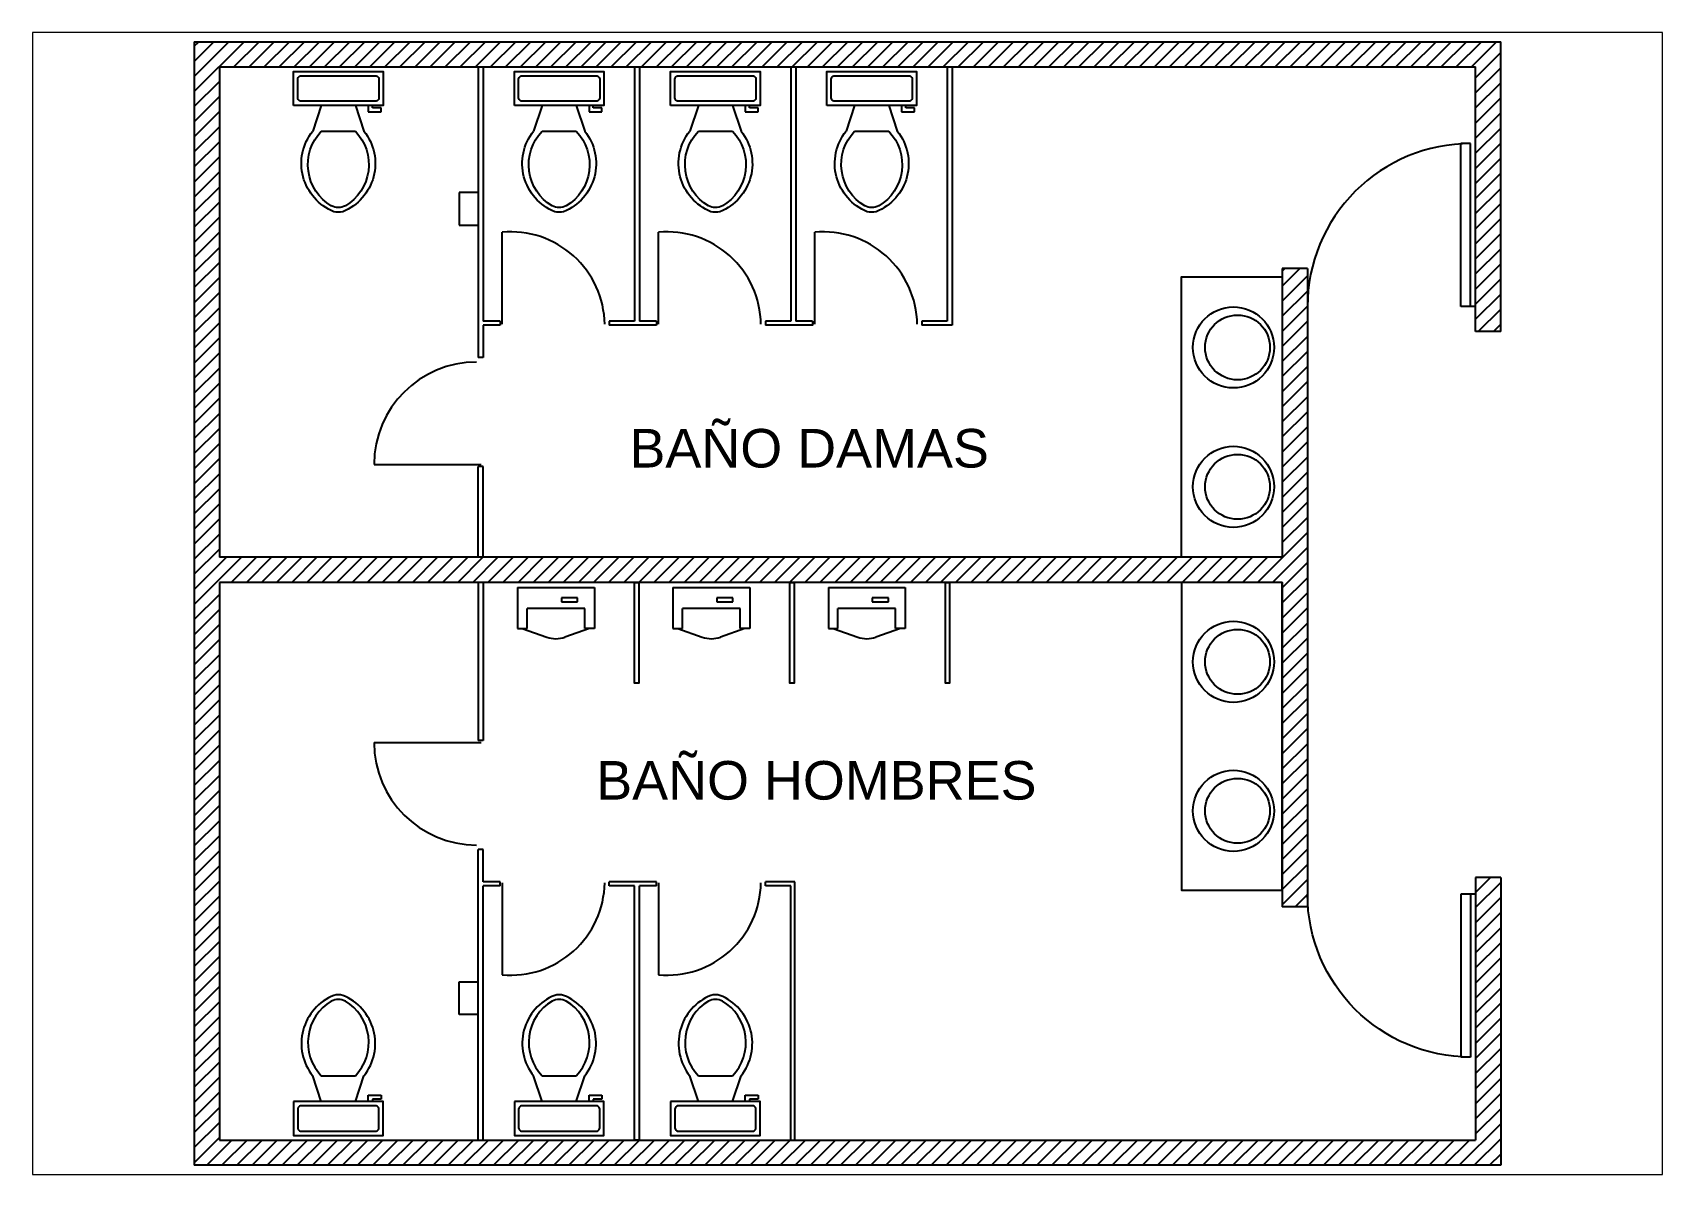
# Paper-space layout 'Layout1' of a CAD drawing. Extents: x 29 to 262, y 20 to 183.
# The model-space entities are those that its viewports show. They can reach past a viewport. Long polylines and large blocks are cut down to what shows.
import ezdxf

# ---------------------------------------------------------------- set-up
doc = ezdxf.new("R2010")
doc.units = 0
doc.layers.get('0').update_dxf_attribs({"linetype": 'CONTINUOUS'})
for name, color, linetype in [('A-MOBILIARIO_FIJO', 83, 'CONTINUOUS'), ('A-PUERTAS', 183, 'CONTINUOUS'), ('MURO', 7, 'CONTINUOUS'), ('ROTULO', 1, 'CONTINUOUS')]:
    doc.layers.add(name, color=color, linetype=linetype)
doc.styles.get("Standard").update_dxf_attribs({"font": 'arial.ttf'})

# ---------------------------------------------------------------- blocks, each defined once
blk = doc.blocks.new('TOILET_-_TOP')
for p, q in [((9.5, -6), (9.5, -2)), ((-10, -8.5), (-8, -8.5)), ((-10, -9.5), (-10, -8.5)), ((-7, -9.5), (-10, -9.5)), ((-8, -8.5), (-8, -8)), ((-7, -8), (-7, -9.5)), ((-4, -8), (-6, -14)), ((4, -8), (6, -14)), ((4, -14), (-4, -14))]:
    blk.add_line(p, q)
blk.add_lwpolyline([(10.5, -8), (10.5, 0), (-10.5, 0), (-10.5, -8)], close=True)
for points in [[(-9.5, -2), (-9.5, -6)], [(8.5, -1), (-8.5, -1)], [(-8.5, -7), (8.5, -7)]]:
    blk.add_lwpolyline(points)
for centre, radius, start, end in [((-8.62, -1.88), 0.884, 81.8699, 188.1301), ((8.62, -1.88), 0.884, 351.8699, 98.1301), ((-8.62, -6.12), 0.884, 171.8699, 278.1301), ((8.62, -6.12), 0.884, 261.8699, 8.1301), ((3.52, -21.58), 12.17, 141.4691, 247.9714), ((4.2, -21.82), 11.33, 136.3677, 238.9468), ((-3.52, -21.58), 12.17, 292.0284, 38.5307), ((-4.2, -21.82), 11.33, 301.053, 43.6321), ((0, -27.88), 4, 245.7318, 294.2682), ((0, -29), 4, 254.8605, 285.1395)]:
    blk.add_arc(centre, radius, start, end)
blk = doc.blocks.new('MINGITORIO')
at = {"layer": 'A-MOBILIARIO_FIJO'}
for p, q in [((5.1894, 52.99, 0), (5.1894, 52.7462, 0)), ((5.1894, 52.99, 0), (5.6467, 52.99, 0)), ((5.6467, 52.99, 0), (5.6467, 52.7462, 0)), ((5.2466, 52.7462, 0), (5.2466, 52.8637, 0)), ((5.5895, 52.8637, 0), (5.2466, 52.8637, 0)), ((5.4503, 52.9276, 0), (5.4503, 52.9035, 0)), ((5.5468, 52.9276, 0), (5.4503, 52.9276, 0)), ((5.4503, 52.9035, 0), (5.5468, 52.9035, 0)), ((5.5468, 52.9035, 0), (5.5468, 52.9276, 0)), ((5.5895, 52.7462, 0), (5.5895, 52.8637, 0)), ((5.1894, 52.7462, 0), (5.2466, 52.7462, 0)), ((5.218, 52.7462, 0), (5.3641, 52.694, 0)), ((5.6181, 52.7462, 0), (5.472, 52.694, 0)), ((5.6467, 52.7462, 0), (5.5895, 52.7462, 0))]:
    blk.add_line(p, q, dxfattribs=at)
blk.add_ellipse((5.418, 52.7612, 0), major_axis=(-0.1143, 0), ratio=0.666667, start_param=1.07919, end_param=2.062403, dxfattribs=at)
blk = doc.blocks.new('PUERTA_85')
at = {"layer": 'A-PUERTAS'}
for p, q in [((220.3088, 161.7541), (220.3838, 161.7541)), ((220.3338, 161.7541), (220.3338, 160.9291)), ((220.3838, 161.7541), (220.3838, 160.9291)), ((220.3338, 160.9291), (220.3838, 160.9291))]:
    blk.add_line(p, q, dxfattribs=at)
blk.add_arc((220.3338, 161.7541), 0.825, 270, 0, dxfattribs=at)

msp = doc.modelspace()

# ---------------------------------------------------------------- hatches: boundary and pattern name
at = {"layer": 'MURO'}
h = msp.add_hatch(dxfattribs=at)
h.set_pattern_fill('ANSI31', color=256, scale=0.02)
h.paths.add_polyline_path([(9.0451, 7.4935), (1.2701, 7.4935), (1.2701, 0.8057), (9.0451, 0.8057), (9.0451, 2.5185), (8.8951, 2.5185), (8.8951, 0.9557), (1.4201, 0.9557), (1.4201, 4.2746), (7.7451, 4.2746), (7.7451, 2.4435), (7.7451, 2.3435), (7.8951, 2.3435), (7.8951, 6.1435), (7.7451, 6.1435), (7.7451, 4.4246), (7.1451, 4.4246), (1.4201, 4.4246), (1.4201, 7.3435), (8.8951, 7.3435), (8.8951, 5.7685), (9.0451, 5.7685)])

# ---------------------------------------------------------------- linework, layer by layer
at = {"layer": 'A-MOBILIARIO_FIJO'}
for p, q in [((2.9601, 7.3435, 0), (2.9601, 5.6146, 0)), ((2.9901, 7.3435, 0), (2.9901, 5.8307, 0)), ((3.8901, 7.3435, 0), (3.8901, 5.8307, 0)), ((3.9201, 7.3435, 0), (3.9201, 5.8307, 0)), ((4.8201, 7.3435, 0), (4.8201, 5.8307, 0)), ((4.8501, 7.3435, 0), (4.8501, 5.8307, 0)), ((5.7501, 7.3435, 0), (5.7501, 5.8307, 0)), ((5.7801, 7.3435, 0), (5.7801, 5.8057, 0)), ((2.9601, 6.5952, 0), (2.8461, 6.5952, 0)), ((2.8461, 6.5952, 0), (2.8461, 6.4008, 0)), ((2.9601, 6.5952, 0), (2.8461, 6.5952, 0)), ((2.8461, 6.5952, 0), (2.8461, 6.4008, 0)), ((2.8461, 6.4008, 0), (2.9601, 6.4008, 0)), ((2.8461, 6.4008, 0), (2.9601, 6.4008, 0)), ((3.1029, 5.8121, 0), (3.1029, 6.3594, 0)), ((4.0329, 5.8121, 0), (4.0329, 6.3594, 0)), ((4.9629, 5.8121, 0), (4.9629, 6.3594, 0)), ((3.0901, 5.8307, 0), (2.9901, 5.8307, 0)), ((3.0901, 5.8307, 0), (3.0901, 5.8057, 0)), ((4.0201, 5.8307, 0), (3.9201, 5.8307, 0)), ((4.0201, 5.8307, 0), (4.0201, 5.8057, 0)), ((4.9501, 5.8307, 0), (4.8501, 5.8307, 0)), ((2.9901, 5.8057, 0), (2.9901, 5.6146, 0)), ((3.0901, 5.8057, 0), (2.9901, 5.8057, 0)), ((4.0201, 5.8057, 0), (3.7401, 5.8057, 0)), ((2.9901, 5.6146, 0), (2.9601, 5.6146, 0)), ((2.3402, 4.9774, 0), (2.978, 4.9774, 0)), ((2.3402, 3.3218, 0), (2.978, 3.3218, 0)), ((2.9601, 0.9557, 0), (2.9601, 2.6846, 0)), ((2.9901, 2.6846, 0), (2.9601, 2.6846, 0)), ((2.9901, 2.4935, 0), (2.9901, 2.6846, 0)), ((3.0901, 2.4935, 0), (2.9901, 2.4935, 0)), ((2.9901, 0.9557, 0), (2.9901, 2.4685, 0)), ((3.0901, 2.4685, 0), (2.9901, 2.4685, 0)), ((3.0901, 2.4685, 0), (3.0901, 2.4935, 0)), ((3.1029, 2.4872, 0), (3.1029, 1.9398, 0)), ((4.0201, 2.4935, 0), (3.7401, 2.4935, 0)), ((3.8901, 0.9557), (3.8901, 2.4685)), ((3.9201, 0.9557), (3.9201, 2.4685)), ((4.0201, 2.4685, 0), (3.9201, 2.4685, 0)), ((4.0201, 2.4685, 0), (4.0201, 2.4935, 0)), ((4.0329, 2.4872, 0), (4.0329, 1.9398, 0)), ((4.8201, 0.9557), (4.8201, 2.4685)), ((4.8451, 0.9557), (4.8451, 2.4935)), ((2.8461, 1.8984, 0), (2.9601, 1.8984, 0)), ((2.8461, 1.7041, 0), (2.8461, 1.8984, 0)), ((2.8461, 1.7041, 0), (2.8461, 1.8984, 0)), ((2.8461, 1.8984, 0), (2.9601, 1.8984, 0)), ((2.9601, 1.7041, 0), (2.8461, 1.7041, 0)), ((2.9601, 1.7041, 0), (2.8461, 1.7041, 0)), ((3.9201, 0.9557), (3.8901, 0.9557))]:
    msp.add_line(p, q, dxfattribs=at)
for points in [[(7.1451, 4.4246), (7.1451, 6.0935), (7.7451, 6.0935), (7.7451, 4.4246)], [(7.1451, 4.2746), (7.1451, 2.4435), (7.7451, 2.4435), (7.7451, 4.2746)]]:
    msp.add_lwpolyline(points, close=True, dxfattribs=at)
at = {"layer": 'A-MOBILIARIO_FIJO', "elevation": 0}
for points in [[(3.8901, 5.8307), (3.7401, 5.8307)], [(3.7401, 5.8307), (3.7401, 5.8057)], [(4.8201, 5.8307), (4.6701, 5.8307)], [(4.9501, 5.8307), (4.9501, 5.8057), (4.6701, 5.8057)], [(4.6701, 5.8307), (4.6701, 5.8057)], [(5.7501, 5.8307), (5.6001, 5.8307)], [(5.6001, 5.8307), (5.6001, 5.8057)], [(5.7801, 5.8057), (5.6001, 5.8057)], [(2.9601, 4.4246), (2.9601, 4.9646)], [(2.9601, 4.2746), (2.9601, 3.3346)], [(2.9901, 4.2746), (2.9901, 3.3346)], [(2.9901, 3.3346), (2.9601, 3.3346)], [(3.7401, 2.4685), (3.7401, 2.4935)], [(3.8901, 2.4685), (3.7401, 2.4685)], [(4.8451, 2.4935), (4.6701, 2.4935)], [(4.6701, 2.4685), (4.6701, 2.4935)], [(4.8201, 2.4685), (4.6701, 2.4685)]]:
    msp.add_lwpolyline(points, dxfattribs=at)
at = {"layer": 'A-MOBILIARIO_FIJO'}
for points in [[(2.9901, 4.9646), (2.9601, 4.9646)], [(2.9901, 4.4246), (2.9901, 4.9646)]]:
    msp.add_lwpolyline(points, dxfattribs=at)
at = {"layer": 'A-MOBILIARIO_FIJO', "elevation": 0}
for points in [[(3.8901, 4.2746), (3.9151, 4.2746), (3.9151, 3.6746), (3.8901, 3.6746)], [(4.8151, 4.2746), (4.8401, 4.2746), (4.8401, 3.6746), (4.8151, 3.6746)], [(5.7401, 4.2746), (5.7651, 4.2746), (5.7651, 3.6746), (5.7401, 3.6746)]]:
    msp.add_lwpolyline(points, close=True, dxfattribs=at)
at = {"layer": 'A-MOBILIARIO_FIJO'}
for centre, radius in [((7.4546, 5.6738, 0), 0.2413), ((7.4788, 5.6738, 0), 0.193), ((7.4546, 4.8443, 0), 0.2413), ((7.4788, 4.8443, 0), 0.193), ((7.4546, 3.8025, 0), 0.2413), ((7.4788, 3.8025, 0), 0.193), ((7.4546, 2.9156, 0), 0.2413), ((7.4788, 2.9156, 0), 0.193)]:
    msp.add_circle(centre, radius, dxfattribs=at)
for centre, radius, start, end in [((3.1534, 5.8025, 0), 0.5592, 0.97763, 95.18013), ((4.0834, 5.8025, 0), 0.5592, 0.97763, 95.18013), ((5.0134, 5.8025, 0), 0.5592, 0.97763, 95.18013), ((2.9498, 4.9774, 0), 0.6096, 90, 180), ((2.9498, 3.3218, 0), 0.6096, 180, 270), ((3.1534, 2.4967, 0), 0.5592, 264.81987, 359.02237), ((4.0834, 2.4967, 0), 0.5592, 264.81987, 359.02237)]:
    msp.add_arc(centre, radius, start, end, dxfattribs=at)
at = {"layer": 'MURO'}
for p, q in [((1.2701, 7.4935), (9.0451, 7.4935)), ((1.2701, 7.4935), (1.2701, 0.8057)), ((9.0451, 5.7685), (9.0451, 7.4935)), ((1.4201, 7.3435), (1.4201, 4.4246)), ((1.4201, 7.3435), (8.8951, 7.3435)), ((8.8951, 5.7685), (8.8951, 7.3435)), ((7.7451, 6.1435), (7.7451, 4.4246)), ((7.8951, 6.1435), (7.7451, 6.1435)), ((7.8951, 6.1435), (7.8951, 2.3435)), ((9.0451, 5.7685), (8.8951, 5.7685)), ((7.7451, 4.4246), (1.4201, 4.4246)), ((1.4201, 4.2746), (1.4201, 0.9557)), ((7.7451, 4.2746), (1.4201, 4.2746)), ((7.7451, 4.2746), (7.7451, 2.3435)), ((8.8951, 2.5185), (8.8951, 0.9557)), ((9.0451, 2.5185), (8.8951, 2.5185)), ((9.0451, 2.5185), (9.0451, 0.8057)), ((7.8951, 2.3435), (7.7451, 2.3435)), ((1.4201, 0.9557), (8.8951, 0.9557)), ((9.0451, 0.8057), (1.2701, 0.8057))]:
    msp.add_line(p, q, dxfattribs=at)

# ---------------------------------------------------------------- block references
at = {"layer": 'A-MOBILIARIO_FIJO', "extrusion": (0, 0, -1), "xscale": 0.0254, "yscale": 0.0254, "zscale": -0.0254}
for p in [(-2.1275, 7.3165, 0), (-3.4417, 7.3165, 0), (-4.3717, 7.3165, 0), (-5.3017, 7.3165, 0)]:
    msp.add_blockref('TOILET_-_TOP', p, dxfattribs=at)
at = {"layer": 'A-MOBILIARIO_FIJO'}
for p in [(-1.9957, -48.7446, 0), (-1.0707, -48.7446, 0), (-0.1457, -48.7446, 0)]:
    msp.add_blockref('MINGITORIO', p, dxfattribs=at)
at = {"layer": 'A-MOBILIARIO_FIJO', "extrusion": (0, 0, -1), "xscale": -0.0254, "yscale": 0.0254, "zscale": -0.0254, "rotation": 180}
for p in [(-2.1275, 0.9828), (-3.4417, 0.9828, 0), (-4.3717, 0.9828, 0)]:
    msp.add_blockref('TOILET_-_TOP', p, dxfattribs=at)
at = {"layer": 'A-PUERTAS', "xscale": 1.17647058823536, "yscale": 1.17647058823536, "zscale": 1.17647058823536, "rotation": 180}
msp.add_blockref('PUERTA_85', (268.0819, 196.2157), dxfattribs=at)
at = {"layer": 'A-PUERTAS', "xscale": -1.17647058823536, "yscale": 1.17647058823536, "zscale": 1.17647058823536}
msp.add_blockref('PUERTA_85', (268.0819, -187.8787), dxfattribs=at)

# ---------------------------------------------------------------- texts
at = {"layer": 'ROTULO'}
for s, height, p in [('BAÑO DAMAS', 0.22969, (3.8598, 4.959)), ('BAÑO HOMBRES', 0.229688, (3.6621, 2.9823))]:
    msp.add_text(s, height=height, dxfattribs=at).set_placement(p)

psp = doc.layouts.get("Layout1")

# ---------------------------------------------------------------- viewports
at = {"layer": '0'}
psp.add_viewport(center=(145.33, 101.83), size=(232.53, 162.9325), view_center_point=(5.1576, 4.1496), view_height=6.796221, dxfattribs=at)

doc.saveas('drawing.dxf')
